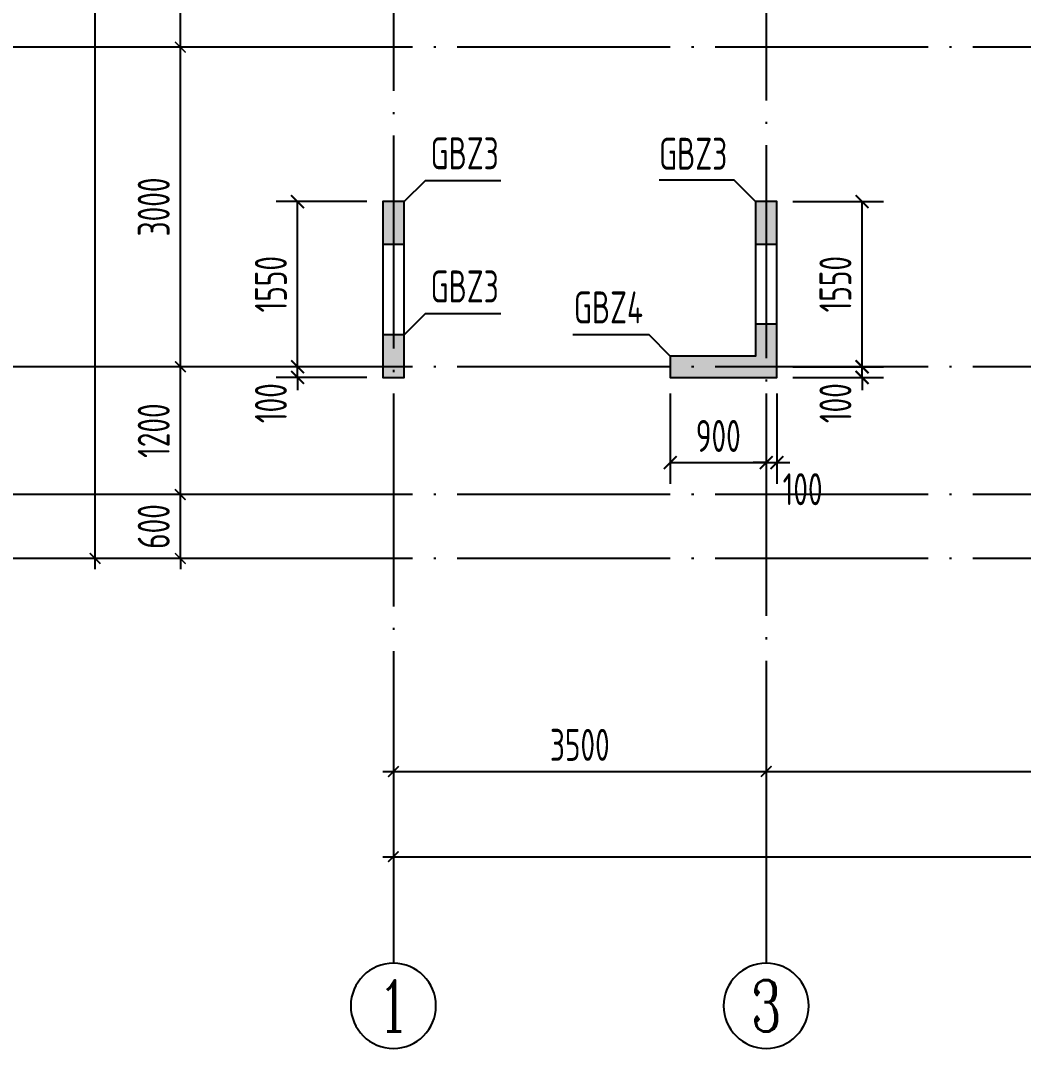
# Model space of a CAD drawing. Extents: x -668857 to 154266, y -275694 to 291306.
# Drawn here: x -342211 to -332796, y -11475 to -1825 of the extents above; entities that cross this region are included whole.
import ezdxf
from ezdxf.enums import TextEntityAlignment as Align

# ---------------------------------------------------------------- set-up
doc = ezdxf.new("R2010")
doc.units = 0
doc.header["$LTSCALE"] = 1000
doc.linetypes.add('DOTE', pattern=[2.42, 2, -0.2, 0.02, -0.2])
doc.layers.get('0').update_dxf_attribs({"linetype": 'CONTINUOUS'})
doc.layers.get('DEFPOINTS').update_dxf_attribs({"linetype": 'CONTINUOUS'})
for name, color, linetype in [('A-AXIS', 1, 'CONTINUOUS'), ('A-DOTE', 10, 'DOTE'), ('AXIS_NUM', 7, 'CONTINUOUS'), ('S-Q墙实线', 6, 'CONTINUOUS'), ('S-Q墙标注', 3, 'CONTINUOUS'), ('S-X详图填充', 252, 'CONTINUOUS'), ('S-X详图实线', 4, 'CONTINUOUS'), ('S-Y一般标注', 3, 'CONTINUOUS'), ('S-Z柱编号', 6, 'CONTINUOUS')]:
    doc.layers.add(name, color=color, linetype=linetype)
doc.styles.add('TSSD_Axis', font='complex.shx', dxfattribs={"width": 0.7, "bigfont": 'hztxt.shx'})
doc.styles.add('TSSD_DIMENSION', font='Tssdeng.shx', dxfattribs={"width": 0.7, "bigfont": 'tssdchn.shx'})
doc.styles.add('TSSD_REIN', font='tssdeng.shx', dxfattribs={"width": 0.7, "height": 300, "bigfont": 'tssdchn.shx'})
doc.styles.add('结构文字', font='zstxt.shx', dxfattribs={"width": 0.7, "bigfont": 'zshz.shx'})
doc.dimstyles.new('STRUCK', dxfattribs={"dimtxt": 400, "dimasz": 121, "dimexe": 200, "dimexo": 150, "dimgap": 115, "dimtad": 1, "dimdec": 0, "dimdsep": 46, "dimtxsty": '结构文字', "dimblk": 'ARCHTICK', "dimcen": 400, "dimclrd": 3, "dimclre": 3, "dimclrt": 7, "dimadec": 0, "dimazin": 0, "dimtfac": 1, "dimtdec": 0, "dimtix": 1, "dimtmove": 2, "dimatfit": 3, "dimldrblk": '_DIMX', "dimfxl": 0, "dimtolj": 1, "dimtzin": 0, "dimarcsym": 0})
doc.dimstyles.new('TSSD_100_100', dxfattribs={"dimtxt": 300, "dimasz": 100, "dimexe": 100, "dimexo": 250, "dimgap": 100, "dimtad": 1, "dimdec": 0, "dimzin": 0, "dimdsep": 46, "dimtxsty": 'TSSD_DIMENSION', "dimblk": 'ARCHTICK', "dimcen": 0, "dimdle": 100, "dimclrt": 7, "dimadec": 0, "dimazin": 0, "dimtfac": 1, "dimtdec": 0, "dimtix": 1, "dimtmove": 2, "dimatfit": 3, "dimldrblk": 'ARCHTICK', "dimfxl": 0, "dimtolj": 1, "dimtzin": 0, "dimarcsym": 0})

# ---------------------------------------------------------------- blocks, each defined once
blk = doc.blocks.new('_ArchTick')
at = {"color": 0, "linetype": 'ByBlock', "const_width": 0.15}
blk.add_lwpolyline([(-0.5, -0.5), (0.5, 0.5)], dxfattribs=at)
blk = doc.blocks.new('*D174')
at = {"layer": 'DEFPOINTS', "color": 0}
for p in [(2600, 5200), (3600, 5200), (3600, 4600)]:
    blk.add_point(p, dxfattribs=at)
at = {"layer": 'S-Y一般标注', "color": 0, "lineweight": -2}
for p, q in [((2600, 5200), (2600, 5300)), ((3350, 5200), (2500, 5200)), ((2600, 4600), (2600, 5200)), ((3350, 4600), (2500, 4600)), ((2600, 4600), (2600, 4500))]:
    blk.add_line(p, q, dxfattribs=at)
at = {"layer": 'S-Y一般标注', "color": 0, "lineweight": -2, "xscale": 100, "yscale": 100, "zscale": 100}
for p, rotation in [((2600, 5200), 270), ((2600, 4600), 90)]:
    blk.add_blockref('_ArchTick', p, dxfattribs=dict(at, rotation=rotation))
at = {"layer": 'S-Y一般标注', "color": 7, "insert": (2350, 4900), "char_height": 300, "attachment_point": 5, "rotation": 90, "style": 'TSSD_DIMENSION'}
blk.add_mtext('\\A1;600', dxfattribs=at)
blk = doc.blocks.new('*D175')
at = {"layer": 'DEFPOINTS', "color": 0}
for p in [(2600, 10900), (3600, 10900), (3600, 9400)]:
    blk.add_point(p, dxfattribs=at)
at = {"layer": 'S-Y一般标注', "color": 0, "lineweight": -2}
for p, q in [((2600, 9300), (2600, 11000)), ((3350, 10900), (2500, 10900)), ((3350, 9400), (2500, 9400))]:
    blk.add_line(p, q, dxfattribs=at)
at = {"layer": 'S-Y一般标注', "color": 0, "lineweight": -2, "xscale": 100, "yscale": 100, "zscale": 100}
for p, rotation in [((2600, 10900), 90), ((2600, 9400), 270)]:
    blk.add_blockref('_ArchTick', p, dxfattribs=dict(at, rotation=rotation))
at = {"layer": 'S-Y一般标注', "color": 7, "insert": (2350, 10150), "char_height": 300, "attachment_point": 5, "rotation": 90, "style": 'TSSD_DIMENSION'}
blk.add_mtext('\\A1;1500', dxfattribs=at)
blk = doc.blocks.new('*D180')
at = {"layer": 'DEFPOINTS', "color": 0}
for p in [(1800, 17150), (3600, 17150), (3600, 4600)]:
    blk.add_point(p, dxfattribs=at)
at = {"layer": 'S-Y一般标注', "color": 0, "lineweight": -2}
for p, q in [((1800, 4500), (1800, 17250)), ((3350, 17150), (1700, 17150)), ((3350, 4600), (1700, 4600))]:
    blk.add_line(p, q, dxfattribs=at)
at = {"layer": 'S-Y一般标注', "color": 0, "lineweight": -2, "xscale": 100, "yscale": 100, "zscale": 100}
for p, rotation in [((1800, 17150), 90), ((1800, 4600), 270)]:
    blk.add_blockref('_ArchTick', p, dxfattribs=dict(at, rotation=rotation))
at = {"layer": 'S-Y一般标注', "color": 7, "insert": (1550, 10875), "char_height": 300, "attachment_point": 5, "rotation": 90, "style": 'TSSD_DIMENSION'}
blk.add_mtext('\\A1;12550', dxfattribs=at)
blk = doc.blocks.new('*D182')
at = {"layer": 'DEFPOINTS', "color": 0}
for p in [(2600, 6400), (3600, 6400), (3600, 5200)]:
    blk.add_point(p, dxfattribs=at)
at = {"layer": 'S-Y一般标注', "color": 0, "lineweight": -2}
for p, q in [((2600, 5100), (2600, 6500)), ((3350, 6400), (2500, 6400)), ((3350, 5200), (2500, 5200))]:
    blk.add_line(p, q, dxfattribs=at)
at = {"layer": 'S-Y一般标注', "color": 0, "lineweight": -2, "xscale": 100, "yscale": 100, "zscale": 100}
for p, rotation in [((2600, 6400), 90), ((2600, 5200), 270)]:
    blk.add_blockref('_ArchTick', p, dxfattribs=dict(at, rotation=rotation))
at = {"layer": 'S-Y一般标注', "color": 7, "insert": (2350, 5800), "char_height": 300, "attachment_point": 5, "rotation": 90, "style": 'TSSD_DIMENSION'}
blk.add_mtext('\\A1;1200', dxfattribs=at)
blk = doc.blocks.new('*D183')
at = {"layer": 'DEFPOINTS', "color": 0}
for p in [(2600, 9400), (3600, 9400), (3600, 6400)]:
    blk.add_point(p, dxfattribs=at)
at = {"layer": 'S-Y一般标注', "color": 0, "lineweight": -2}
for p, q in [((2600, 6300), (2600, 9500)), ((3350, 9400), (2500, 9400)), ((3350, 6400), (2500, 6400))]:
    blk.add_line(p, q, dxfattribs=at)
at = {"layer": 'S-Y一般标注', "color": 0, "lineweight": -2, "xscale": 100, "yscale": 100, "zscale": 100}
for p, rotation in [((2600, 9400), 90), ((2600, 6400), 270)]:
    blk.add_blockref('_ArchTick', p, dxfattribs=dict(at, rotation=rotation))
at = {"layer": 'S-Y一般标注', "color": 7, "insert": (2350, 7900), "char_height": 300, "attachment_point": 5, "rotation": 90, "style": 'TSSD_DIMENSION'}
blk.add_mtext('\\A1;3000', dxfattribs=at)
blk = doc.blocks.new('ts_axno')
at = {"color": 0, "linetype": 'ByBlock', "lineweight": -2}
blk.add_circle((0, 0), 0.5, dxfattribs=at)
at = {"color": 0, "linetype": 'ByBlock', "lineweight": -2, "style": 'TSSD_Axis', "width": 0.7}
blk.add_attdef('A', text='', height=0.6, dxfattribs=at).set_placement((0, 0), align=Align.MIDDLE_CENTER)
blk = doc.blocks.new('*D188')
at = {"layer": 'DEFPOINTS', "color": 0}
for p in [(8100, 3600), (13900, 3600), (13900, 2600)]:
    blk.add_point(p, dxfattribs=at)
at = {"layer": 'S-Y一般标注', "color": 0, "lineweight": -2}
for p, q in [((8100, 3350), (8100, 2500)), ((13900, 3350), (13900, 2500)), ((8000, 2600), (14000, 2600))]:
    blk.add_line(p, q, dxfattribs=at)
at = {"layer": 'S-Y一般标注', "color": 0, "lineweight": -2, "xscale": 100, "yscale": 100, "zscale": 100, "rotation": 180}
blk.add_blockref('_ArchTick', (8100, 2600), dxfattribs=at)
at = {"layer": 'S-Y一般标注', "color": 0, "lineweight": -2, "xscale": 100, "yscale": 100, "zscale": 100}
blk.add_blockref('_ArchTick', (13900, 2600), dxfattribs=at)
at = {"layer": 'S-Y一般标注', "color": 7, "insert": (11000, 2850), "char_height": 300, "attachment_point": 5, "style": 'TSSD_DIMENSION'}
blk.add_mtext('\\A1;5800', dxfattribs=at)
blk = doc.blocks.new('*D196')
at = {"layer": 'DEFPOINTS', "color": 0}
for p in [(4600, 3600), (54600, 3600), (54600, 1800)]:
    blk.add_point(p, dxfattribs=at)
at = {"layer": 'S-Y一般标注', "color": 0, "lineweight": -2}
for p, q in [((4600, 3350), (4600, 1700)), ((54600, 3350), (54600, 1700)), ((4500, 1800), (54700, 1800))]:
    blk.add_line(p, q, dxfattribs=at)
at = {"layer": 'S-Y一般标注', "color": 0, "lineweight": -2, "xscale": 100, "yscale": 100, "zscale": 100, "rotation": 180}
blk.add_blockref('_ArchTick', (4600, 1800), dxfattribs=at)
at = {"layer": 'S-Y一般标注', "color": 0, "lineweight": -2, "xscale": 100, "yscale": 100, "zscale": 100}
blk.add_blockref('_ArchTick', (54600, 1800), dxfattribs=at)
at = {"layer": 'S-Y一般标注', "color": 7, "insert": (29600, 2050), "char_height": 300, "attachment_point": 5, "style": 'TSSD_DIMENSION'}
blk.add_mtext('\\A1;50000', dxfattribs=at)
blk = doc.blocks.new('*D198')
at = {"layer": 'DEFPOINTS', "color": 0}
for p in [(4600, 3600), (8100, 3600), (8100, 2600)]:
    blk.add_point(p, dxfattribs=at)
at = {"layer": 'S-Y一般标注', "color": 0, "lineweight": -2}
for p, q in [((4600, 3350), (4600, 2500)), ((8100, 3350), (8100, 2500)), ((4500, 2600), (8200, 2600))]:
    blk.add_line(p, q, dxfattribs=at)
at = {"layer": 'S-Y一般标注', "color": 0, "lineweight": -2, "xscale": 100, "yscale": 100, "zscale": 100, "rotation": 180}
blk.add_blockref('_ArchTick', (4600, 2600), dxfattribs=at)
at = {"layer": 'S-Y一般标注', "color": 0, "lineweight": -2, "xscale": 100, "yscale": 100, "zscale": 100}
blk.add_blockref('_ArchTick', (8100, 2600), dxfattribs=at)
at = {"layer": 'S-Y一般标注', "color": 7, "insert": (6350, 2850), "char_height": 300, "attachment_point": 5, "style": 'TSSD_DIMENSION'}
blk.add_mtext('\\A1;3500', dxfattribs=at)
blk = doc.blocks.new('*D1676')
at = {"layer": 'DEFPOINTS', "color": 0}
for p in [(-339611.4, -5074.7), (-338811.4, -5074.7), (-338811.4, -5174.7)]:
    blk.add_point(p, dxfattribs=at)
at = {"layer": 'S-Q墙标注', "color": 3, "lineweight": -2}
for p, q in [((-339611.4, -5074.7), (-339611.4, -4953.7)), ((-338961.4, -5074.7), (-339811.4, -5074.7)), ((-339611.4, -5174.7), (-339611.4, -5074.7)), ((-338961.4, -5174.7), (-339811.4, -5174.7)), ((-339611.4, -5174.7), (-339611.4, -5295.7))]:
    blk.add_line(p, q, dxfattribs=at)
at = {"layer": 'S-Q墙标注', "color": 3, "lineweight": -2, "xscale": 121, "yscale": 121, "zscale": 121}
for p, rotation in [((-339611.4, -5074.7), 270), ((-339611.4, -5174.7), 90)]:
    blk.add_blockref('_ArchTick', p, dxfattribs=dict(at, rotation=rotation))
at = {"layer": 'S-Q墙标注', "color": 7, "insert": (-339861.4, -5416.7), "char_height": 300, "attachment_point": 5, "rotation": 90, "style": 'TSSD_REIN'}
blk.add_mtext('\\A1;100', dxfattribs=at)
blk = doc.blocks.new('_DIMX')
blk.add_line((-150, 0), (150, 0))
at = {"const_width": 50}
blk.add_lwpolyline([(-70, -70), (70, 70)], dxfattribs=at)
blk = doc.blocks.new('*D1677')
at = {"layer": 'DEFPOINTS', "color": 0}
for p in [(-339611.4, -3524.8), (-338811.4, -3524.8), (-338811.4, -5074.7)]:
    blk.add_point(p, dxfattribs=at)
at = {"layer": 'S-Q墙标注', "color": 3, "lineweight": -2}
for p, q in [((-338961.4, -3524.8), (-339811.4, -3524.8)), ((-339611.4, -5074.7), (-339611.4, -3524.8)), ((-338961.4, -5074.7), (-339811.4, -5074.7))]:
    blk.add_line(p, q, dxfattribs=at)
at = {"layer": 'S-Q墙标注', "color": 3, "lineweight": -2, "xscale": 121, "yscale": 121, "zscale": 121}
for p, rotation in [((-339611.4, -3524.8), 90), ((-339611.4, -5074.7), 270)]:
    blk.add_blockref('_ArchTick', p, dxfattribs=dict(at, rotation=rotation))
at = {"layer": 'S-Q墙标注', "color": 7, "insert": (-339861.4, -4299.8), "char_height": 300, "attachment_point": 5, "rotation": 90, "style": 'TSSD_REIN'}
blk.add_mtext('\\A1;1550', dxfattribs=at)
blk = doc.blocks.new('*D1680')
at = {"layer": 'DEFPOINTS', "color": 0}
for p in [(-335111.4, -5074.7), (-334311.4, -5074.7), (-335111.4, -5174.7)]:
    blk.add_point(p, dxfattribs=at)
at = {"layer": 'S-Q墙标注', "color": 3, "lineweight": -2}
for p, q in [((-334311.4, -5074.7), (-334311.4, -4953.7)), ((-334961.4, -5074.7), (-334111.4, -5074.7)), ((-334311.4, -5174.7), (-334311.4, -5074.7)), ((-334961.4, -5174.7), (-334111.4, -5174.7)), ((-334311.4, -5174.7), (-334311.4, -5295.7))]:
    blk.add_line(p, q, dxfattribs=at)
at = {"layer": 'S-Q墙标注', "color": 3, "lineweight": -2, "xscale": 121, "yscale": 121, "zscale": 121}
for p, rotation in [((-334311.4, -5074.7), 270), ((-334311.4, -5174.7), 90)]:
    blk.add_blockref('_ArchTick', p, dxfattribs=dict(at, rotation=rotation))
at = {"layer": 'S-Q墙标注', "color": 7, "insert": (-334561.4, -5416.7), "char_height": 300, "attachment_point": 5, "rotation": 90, "style": 'TSSD_REIN'}
blk.add_mtext('\\A1;100', dxfattribs=at)
blk = doc.blocks.new('*D1681')
at = {"layer": 'DEFPOINTS', "color": 0}
for p in [(-335111.4, -3524.7), (-334311.4, -3524.7), (-335111.4, -5074.7)]:
    blk.add_point(p, dxfattribs=at)
at = {"layer": 'S-Q墙标注', "color": 3, "lineweight": -2}
for p, q in [((-334961.4, -3524.7), (-334111.4, -3524.7)), ((-334311.4, -5074.7), (-334311.4, -3524.7)), ((-334961.4, -5074.7), (-334111.4, -5074.7))]:
    blk.add_line(p, q, dxfattribs=at)
at = {"layer": 'S-Q墙标注', "color": 3, "lineweight": -2, "xscale": 121, "yscale": 121, "zscale": 121}
for p, rotation in [((-334311.4, -3524.7), 90), ((-334311.4, -5074.7), 270)]:
    blk.add_blockref('_ArchTick', p, dxfattribs=dict(at, rotation=rotation))
at = {"layer": 'S-Q墙标注', "color": 7, "insert": (-334561.4, -4299.7), "char_height": 300, "attachment_point": 5, "rotation": 90, "style": 'TSSD_REIN'}
blk.add_mtext('\\A1;1550', dxfattribs=at)
blk = doc.blocks.new('*D1682')
at = {"layer": 'DEFPOINTS', "color": 0}
for p in [(-336111.4, -5174.7), (-335211.4, -5174.7), (-335211.4, -5974.7)]:
    blk.add_point(p, dxfattribs=at)
at = {"layer": 'S-Q墙标注', "color": 3, "lineweight": -2}
for p, q in [((-336111.4, -5324.7), (-336111.4, -6174.7)), ((-335211.4, -5324.7), (-335211.4, -6174.7)), ((-336111.4, -5974.7), (-335211.4, -5974.7))]:
    blk.add_line(p, q, dxfattribs=at)
at = {"layer": 'S-Q墙标注', "color": 3, "lineweight": -2, "xscale": 121, "yscale": 121, "zscale": 121, "rotation": 180}
blk.add_blockref('_ArchTick', (-336111.4, -5974.7), dxfattribs=at)
at = {"layer": 'S-Q墙标注', "color": 3, "lineweight": -2, "xscale": 121, "yscale": 121, "zscale": 121}
blk.add_blockref('_ArchTick', (-335211.4, -5974.7), dxfattribs=at)
at = {"layer": 'S-Q墙标注', "color": 7, "insert": (-335661.4, -5724.7), "char_height": 300, "attachment_point": 5, "style": 'TSSD_REIN'}
blk.add_mtext('\\A1;900', dxfattribs=at)
blk = doc.blocks.new('*D1683')
at = {"layer": 'DEFPOINTS', "color": 0}
for p in [(-335211.4, -5174.7), (-335111.4, -5174.7), (-335111.4, -5974.7)]:
    blk.add_point(p, dxfattribs=at)
at = {"layer": 'S-Q墙标注', "color": 3, "lineweight": -2}
for p, q in [((-335211.4, -5324.7), (-335211.4, -6174.7)), ((-335111.4, -5324.7), (-335111.4, -6174.7)), ((-335211.4, -5974.7), (-335332.4, -5974.7)), ((-335211.4, -5974.7), (-335111.4, -5974.7)), ((-335111.4, -5974.7), (-334990.4, -5974.7))]:
    blk.add_line(p, q, dxfattribs=at)
at = {"layer": 'S-Q墙标注', "color": 3, "lineweight": -2, "xscale": 121, "yscale": 121, "zscale": 121}
blk.add_blockref('_ArchTick', (-335211.4, -5974.7), dxfattribs=at)
at = {"layer": 'S-Q墙标注', "color": 3, "lineweight": -2, "xscale": 121, "yscale": 121, "zscale": 121, "rotation": 180}
blk.add_blockref('_ArchTick', (-335111.4, -5974.7), dxfattribs=at)
at = {"layer": 'S-Q墙标注', "color": 7, "insert": (-334869.5, -6224.7), "char_height": 300, "attachment_point": 5, "style": 'TSSD_REIN'}
blk.add_mtext('\\A1;100', dxfattribs=at)
blk = doc.blocks.new('20210726.16395156')
at = {"layer": 'A-AXIS'}
for p, q in [((3600, 9400), (800, 9400)), ((3600, 6400), (800, 6400)), ((3600, 5200), (800, 5200)), ((3600, 4600), (800, 4600)), ((4600, 3600), (4600, 800)), ((8100, 3600), (8100, 800))]:
    blk.add_line(p, q, dxfattribs=at)
at = {"layer": 'A-DOTE'}
for p, q in [((4600, 18249.9), (4600, 3600)), ((8100, 10900), (8100, 3600)), ((55600, 9400), (3600, 9400)), ((55600, 6400), (3600, 6400)), ((55600, 5200), (3600, 5200)), ((55600, 4600), (3600, 4600))]:
    blk.add_line(p, q, dxfattribs=at)
at = {"layer": 'A-AXIS'}
ref = blk.add_blockref('ts_axno', (4600, 400), dxfattribs=dict(at, xscale=-800, yscale=800, zscale=800, rotation=180))
ref.add_attrib('1', '1', dxfattribs={"layer": 'AXIS_NUM', "height": 480, "style": 'TSSD_Axis', "width": 0.7}).set_placement((4600, 400), align=Align.MIDDLE_CENTER)
ref = blk.add_blockref('ts_axno', (8100, 400), dxfattribs=dict(at, xscale=-800, yscale=800, zscale=800, rotation=180))
ref.add_attrib('2', '3', dxfattribs={"layer": 'AXIS_NUM', "height": 480, "style": 'TSSD_Axis', "width": 0.7}).set_placement((8100, 400), align=Align.MIDDLE_CENTER)
at = {"layer": 'S-Y一般标注'}
for base, p1, p2, picture, middle in [((1800, 17150), (3600, 4600), (3600, 17150), '*D180', (1550, 10875)), ((2600, 10900), (3600, 9400), (3600, 10900), '*D175', (2350, 10150)), ((2600, 9400), (3600, 6400), (3600, 9400), '*D183', (2350, 7900)), ((2600, 6400), (3600, 5200), (3600, 6400), '*D182', (2350, 5800)), ((2600, 5200), (3600, 4600), (3600, 5200), '*D174', (2350, 4900))]:
    dim = blk.add_linear_dim(base=base, p1=p1, p2=p2, angle=90, dimstyle='TSSD_100_100', dxfattribs=at)
    dim.commit()
    dim.dimension.update_dxf_attribs({"geometry": picture, "text_midpoint": middle})
for base, p1, p2, picture, middle in [((54600, 1800), (4600, 3600), (54600, 3600), '*D196', (29600, 2050)), ((8100, 2600), (4600, 3600), (8100, 3600), '*D198', (6350, 2850)), ((13900, 2600), (8100, 3600), (13900, 3600), '*D188', (11000, 2850))]:
    dim = blk.add_linear_dim(base=base, p1=p1, p2=p2, dimstyle='TSSD_100_100', dxfattribs=at)
    dim.commit()
    dim.dimension.update_dxf_attribs({"geometry": picture, "text_midpoint": middle})

msp = doc.modelspace()

# ---------------------------------------------------------------- hatches: boundary and pattern name
at = {"layer": 'S-X详图填充'}
h = msp.add_hatch(color=256, dxfattribs=at)
h.dxf.hatch_style = 1
h.paths.add_polyline_path([(-338811.4, -3923.03), (-338611.4, -3923.03), (-338611.4, -3523.03), (-338811.4, -3523.03)])
h = msp.add_hatch(color=256, dxfattribs=at)
h.dxf.hatch_style = 1
h.paths.add_polyline_path([(-335311.4, -3924.74), (-335111.4, -3924.74), (-335111.4, -3524.74), (-335311.4, -3524.74)])
h = msp.add_hatch(color=256, dxfattribs=at)
h.dxf.hatch_style = 1
h.paths.add_polyline_path([(-335111.4, -4674.74), (-335311.4, -4674.74), (-335311.4, -4974.74), (-336111.4, -4974.74), (-336111.4, -5174.74), (-335111.4, -5174.74)])
h = msp.add_hatch(color=256, dxfattribs=at)
h.dxf.hatch_style = 1
h.paths.add_polyline_path([(-338611.4, -4774.74), (-338811.4, -4774.74), (-338811.4, -5174.74), (-338611.4, -5174.74)])

# ---------------------------------------------------------------- linework, layer by layer
at = {"layer": 'S-Q墙实线'}
msp.add_lwpolyline([(-338611.4, -5174.74), (-338611.4, -3523.03), (-338811.4, -3523.03), (-338811.4, -5174.74)], close=True, dxfattribs=at)
msp.add_lwpolyline([(-336011.41, -4974.74), (-336111.4, -4974.74), (-336111.4, -5174.74), (-336011.41, -5174.74), (-335111.4, -5174.74), (-335111.4, -3524.74), (-335311.4, -3524.74), (-335311.4, -4974.74), (-336011.41, -4974.74)], dxfattribs=at)
at = {"layer": 'S-X详图实线'}
for points in [[(-338811.4, -3923.03), (-338611.4, -3923.03), (-338611.4, -3523.03), (-338811.4, -3523.03), (-338811.4, -3923.03)], [(-335311.4, -3924.74), (-335111.4, -3924.74), (-335111.4, -3524.74), (-335311.4, -3524.74), (-335311.4, -3924.74)], [(-335111.4, -4674.74), (-335311.4, -4674.74), (-335311.4, -4974.74), (-336111.4, -4974.74), (-336111.4, -5174.74), (-335111.4, -5174.74), (-335111.4, -4674.74)], [(-338611.4, -4774.74), (-338811.4, -4774.74), (-338811.4, -5174.74), (-338611.4, -5174.74), (-338611.4, -4774.74)]]:
    msp.add_lwpolyline(points, close=True, dxfattribs=at)
at = {"layer": 'S-Z柱编号', "color": 7}
for points in [[(-338611.4, -3524.78), (-338411.4, -3324.78), (-337704.02, -3324.78)], [(-335311.4, -3524.74), (-335511.4, -3324.74), (-336215.27, -3324.74)], [(-338611.4, -4774.74), (-338411.4, -4574.74), (-337704.02, -4574.74)], [(-336111.4, -4974.74), (-336311.4, -4774.74), (-337026.61, -4774.74)]]:
    msp.add_lwpolyline(points, dxfattribs=at)

# ---------------------------------------------------------------- block references
at = {"layer": 'A-DOTE'}
msp.add_blockref('20210726.16395156', (-343311.41, -11474.79), dxfattribs=at)

# ---------------------------------------------------------------- texts
at = {"layer": 'S-Z柱编号', "color": 7, "style": 'TSSD_REIN', "width": 0.7}
for s, p in [('GBZ3', (-338362.42, -3311.04)), ('GBZ3', (-336217.17, -3315.46)), ('GBZ3', (-338362.42, -4561)), ('GBZ4', (-337017.17, -4757.9))]:
    msp.add_text(s, height=300, dxfattribs=at).set_placement(p, align=Align.BOTTOM_LEFT)

# ---------------------------------------------------------------- dimensions: what is measured, and where the dimension line sits
at = {"layer": 'S-Q墙标注'}
for base, p1, p2, picture, middle in [((-339611.4, -3524.78), (-338811.4, -5074.74), (-338811.4, -3524.78), '*D1677', (-339861.4, -4299.76)), ((-334311.4, -3524.74), (-335111.4, -5074.74), (-335111.4, -3524.74), '*D1681', (-334561.4, -4299.74))]:
    dim = msp.add_linear_dim(base=base, p1=p1, p2=p2, angle=90, dimstyle='STRUCK', override={"dimtxt": 300, "dimgap": 100, "dimtxsty": 'TSSD_REIN'}, dxfattribs=at)
    dim.commit()
    dim.dimension.update_dxf_attribs({"geometry": picture, "text_midpoint": middle})
for base, p1, p2, picture, middle in [((-339611.4, -5074.74), (-338811.4, -5174.74), (-338811.4, -5074.74), '*D1676', (-339861.4, -5416.66)), ((-334311.4, -5074.74), (-335111.4, -5174.74), (-335111.4, -5074.74), '*D1680', (-334561.4, -5416.66))]:
    dim = msp.add_linear_dim(base=base, p1=p1, p2=p2, angle=90, dimstyle='STRUCK', override={"dimtxt": 300, "dimgap": 100, "dimtxsty": 'TSSD_REIN'}, dxfattribs=at)
    dim.commit()
    dim.dimension.update_dxf_attribs({"geometry": picture, "text_midpoint": middle, "dimtype": 160})
dim = msp.add_linear_dim(base=(-335211.41, -5974.74), p1=(-336111.4, -5174.74), p2=(-335211.41, -5174.74), dimstyle='STRUCK', override={"dimtxt": 300, "dimgap": 100, "dimtxsty": 'TSSD_REIN'}, dxfattribs=at)
dim.commit()
dim.dimension.update_dxf_attribs({"geometry": '*D1682', "text_midpoint": (-335661.41, -5724.74)})
dim = msp.add_linear_dim(base=(-335111.4, -5974.74), p1=(-335211.41, -5174.74), p2=(-335111.4, -5174.74), dimstyle='STRUCK', override={"dimtxt": 300, "dimgap": 100, "dimtxsty": 'TSSD_REIN'}, dxfattribs=at)
dim.commit()
dim.dimension.update_dxf_attribs({"geometry": '*D1683', "text_midpoint": (-334869.48, -6224.74), "dimtype": 160})

doc.saveas('drawing.dxf')
